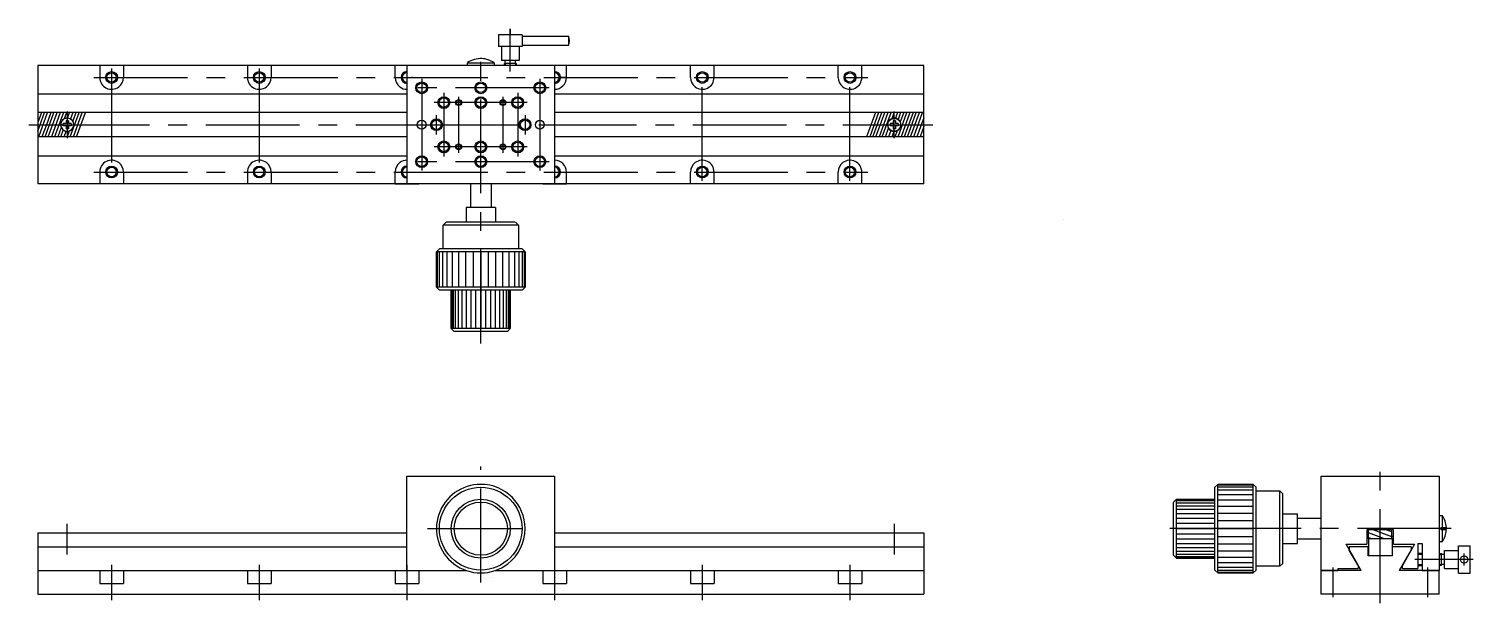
# Model space of a CAD drawing. Extents: x 10 to 536, y -169 to 372.
# Drawn here: x 47 to 536, y 177.9 to 372.3 of the extents above; entities that cross this region are included whole.
import ezdxf

# ---------------------------------------------------------------- set-up
doc = ezdxf.new("R2010")
doc.units = 0
doc.linetypes.add('CENTER', pattern=[50.8, 31.75, -6.35, 6.35, -6.35])
doc.layers.get('0').update_dxf_attribs({"linetype": 'CONTINUOUS'})
doc.layers.add('CENTER', color=1, linetype='CENTER')

msp = doc.modelspace()

# ---------------------------------------------------------------- linework, layer by layer
at = {"color": 7, "linetype": 'CONTINUOUS'}
for p, q in [((210, 370.29), (206, 370.29)), ((206, 370.29), (206, 366.29)), ((214, 370.29), (210, 370.29)), ((214, 370.29), (214, 366.29)), ((214, 369.79), (214, 366.79)), ((214, 369.79), (229.71, 369.79)), ((214, 369.54), (214, 367.04)), ((214, 367.04), (214, 366.29)), ((214, 366.79), (229.71, 366.79)), ((229.71, 369.79), (229.71, 366.79)), ((207, 366.29), (206, 366.29)), ((207, 366.29), (206.54, 366.29)), ((213, 366.29), (207, 366.29)), ((207, 366.29), (207, 361.59)), ((213, 366.29), (213, 361.59)), ((213.46, 366.29), (213, 366.29)), ((214, 366.29), (213.46, 366.29)), ((50, 359.84), (50, 357.84)), ((50, 359.84), (50, 357.84)), ((175, 359.84), (50, 359.84)), ((50, 357.84), (50, 319.84)), ((71, 359.84), (71, 355.84)), ((71, 359.84), (71, 355.84)), ((79, 359.84), (79, 355.84)), ((121, 359.84), (121, 355.84)), ((129, 359.84), (121, 359.84)), ((129, 359.84), (129, 355.84)), ((171, 355.84), (171, 359.84)), ((350, 359.84), (175, 359.84)), ((175, 359.84), (175, 357.84)), ((175, 357.84), (175, 354.09)), ((195.5, 360.85), (204.5, 360.85)), ((195.5, 359.84), (195.5, 360.85)), ((204.5, 360.85), (204.5, 359.84)), ((208.28, 361.59), (207, 361.59)), ((208, 361.59), (207.5, 361.59)), ((208, 359.84), (208, 360.59)), ((208.28, 360.59), (208, 360.59)), ((208.28, 359.84), (208, 359.84)), ((210, 361.59), (208.28, 361.59)), ((208.28, 360.59), (208.28, 361.59)), ((211.73, 360.59), (208.28, 360.59)), ((211.73, 359.84), (208.28, 359.84)), ((211.73, 361.59), (210, 361.59)), ((211.73, 361.59), (210, 361.59)), ((212, 361.59), (211.73, 361.59)), ((212, 361.59), (211.73, 361.59)), ((211.73, 360.59), (211.73, 361.59)), ((212, 360.59), (211.73, 360.59)), ((212, 359.84), (211.73, 359.84)), ((212.5, 361.59), (212, 361.59)), ((212.5, 361.59), (212, 361.59)), ((213, 361.59), (212, 361.59)), ((212, 360.59), (212, 359.84)), ((225, 359.84), (225, 357.84)), ((225, 359.84), (225, 357.84)), ((225, 359.84), (225, 357.84)), ((225, 359.84), (225, 357.84)), ((225, 359.84), (225, 357.84)), ((225, 359.84), (225, 357.84)), ((225, 357.84), (225, 329.71)), ((225, 357.84), (225, 355.84)), ((229, 355.84), (229, 359.84)), ((271, 355.84), (271, 359.84)), ((279, 359.84), (271, 359.84)), ((279, 355.84), (279, 359.84)), ((321, 355.84), (321, 359.84)), ((329, 355.84), (329, 359.84)), ((329, 355.84), (329, 359.84)), ((350, 342.2), (350, 359.84)), ((50, 354.09), (50, 343.94)), ((175, 354.09), (175, 342.34)), ((50, 350.34), (175, 350.34)), ((225, 350.34), (350, 350.34)), ((50, 343.94), (50, 343.84)), ((57.61, 343.94), (50, 343.94)), ((50, 343.84), (50, 343.5)), ((50, 343.5), (50, 340.58)), ((58.67, 343.94), (57.61, 343.94)), ((59.74, 343.94), (58.67, 343.94)), ((60.8, 343.94), (59.74, 343.94)), ((61.86, 343.94), (60.8, 343.94)), ((62.93, 343.94), (61.86, 343.94)), ((63.99, 343.94), (62.93, 343.94)), ((65.06, 343.94), (63.99, 343.94)), ((66.12, 343.94), (65.06, 343.94)), ((175, 343.94), (66.12, 343.94)), ((175, 342.34), (175, 337.34)), ((350, 343.94), (225, 343.94)), ((341.06, 343.94), (333.45, 343.94)), ((342.12, 343.94), (341.06, 343.94)), ((343.18, 343.94), (342.12, 343.94)), ((344.25, 343.94), (343.18, 343.94)), ((345.31, 343.94), (344.25, 343.94)), ((346.38, 343.94), (345.31, 343.94)), ((347.44, 343.94), (346.38, 343.94)), ((348.51, 343.94), (347.44, 343.94)), ((349.57, 343.94), (348.51, 343.94)), ((50, 340.58), (50, 337.65)), ((50, 337.65), (50, 335.84)), ((59.6, 340.24), (58.65, 340.24)), ((58.65, 339.44), (58.65, 340.24)), ((59.6, 339.44), (58.65, 339.44)), ((59.6, 341.19), (59.6, 340.24)), ((60.4, 341.19), (59.6, 341.19)), ((59.6, 339.44), (59.6, 338.49)), ((60.4, 338.49), (59.6, 338.49)), ((60.4, 341.19), (60.4, 340.24)), ((61.35, 340.24), (60.4, 340.24)), ((60.4, 339.44), (60.4, 338.49)), ((61.35, 339.44), (60.4, 339.44)), ((61.35, 340.24), (61.35, 339.44)), ((225, 339.84), (225, 337.34)), ((338.65, 340.24), (338.65, 339.44)), ((339.6, 340.24), (338.65, 340.24)), ((339.6, 339.44), (338.65, 339.44)), ((340.4, 341.19), (339.6, 341.19)), ((339.6, 341.19), (339.6, 340.24)), ((339.6, 339.44), (339.6, 338.49)), ((340.4, 338.49), (339.6, 338.49)), ((340.4, 341.19), (340.4, 340.24)), ((341.35, 340.24), (340.4, 340.24)), ((341.35, 339.44), (340.4, 339.44)), ((340.4, 339.44), (340.4, 338.49)), ((341.35, 340.24), (341.35, 339.44)), ((350, 339.27), (350, 342.2)), ((350, 336.35), (350, 339.27)), ((50, 335.84), (50, 329.34)), ((50.37, 335.74), (50, 335.74)), ((51.43, 335.74), (50.37, 335.74)), ((52.49, 335.74), (51.43, 335.74)), ((53.56, 335.74), (52.49, 335.74)), ((54.62, 335.74), (53.56, 335.74)), ((55.69, 335.74), (54.62, 335.74)), ((56.75, 335.74), (55.69, 335.74)), ((57.82, 335.74), (56.75, 335.74)), ((58.88, 335.74), (57.82, 335.74)), ((59.94, 335.74), (58.88, 335.74)), ((61.01, 335.74), (59.94, 335.74)), ((62.07, 335.74), (61.01, 335.74)), ((63.14, 335.74), (62.07, 335.74)), ((175, 335.74), (63.14, 335.74)), ((175, 337.34), (175, 325.59)), ((330.62, 335.74), (225, 335.74)), ((331.69, 335.74), (330.62, 335.74)), ((332.75, 335.74), (331.69, 335.74)), ((347.65, 335.74), (332.75, 335.74)), ((333.81, 335.74), (333.45, 335.74)), ((334.88, 335.74), (333.81, 335.74)), ((335.94, 335.74), (334.88, 335.74)), ((337.01, 335.74), (335.94, 335.74)), ((338.07, 335.74), (337.01, 335.74)), ((339.14, 335.74), (338.07, 335.74)), ((340.2, 335.74), (339.14, 335.74)), ((341.26, 335.74), (340.2, 335.74)), ((342.33, 335.74), (341.26, 335.74)), ((343.39, 335.74), (342.33, 335.74)), ((344.46, 335.74), (343.39, 335.74)), ((345.52, 335.74), (344.46, 335.74)), ((346.58, 335.74), (345.52, 335.74)), ((348.71, 335.74), (347.65, 335.74)), ((349.78, 335.74), (348.71, 335.74)), ((350, 335.74), (349.78, 335.74)), ((350, 335.74), (350, 336.35)), ((350, 329.71), (350, 335.74)), ((50, 329.34), (175, 329.34)), ((225, 329.71), (225, 325.59)), ((225, 329.34), (350, 329.34)), ((350, 325.59), (350, 329.71)), ((71, 323.84), (71, 319.84)), ((79, 323.84), (79, 319.84)), ((121, 323.84), (121, 319.84)), ((129, 323.84), (129, 319.84)), ((171, 319.84), (171, 323.84)), ((175, 325.59), (175, 319.84)), ((225, 325.59), (225, 319.84)), ((229, 319.84), (229, 323.84)), ((271, 319.84), (271, 323.84)), ((279, 319.84), (279, 323.84)), ((321, 319.84), (321, 323.84)), ((329, 319.84), (329, 323.84)), ((350, 319.84), (350, 325.59)), ((350, 319.84), (350, 324.24)), ((175, 319.84), (50, 319.84)), ((225, 319.84), (50, 319.84)), ((171, 319.84), (179, 319.84)), ((196.5, 319.84), (175, 319.84)), ((196.5, 319.84), (196.5, 311.84)), ((203.5, 319.84), (203.5, 311.84)), ((350, 319.84), (203.5, 319.84)), ((221, 319.84), (229, 319.84)), ((195, 311.84), (195, 306.84)), ((205, 311.84), (195, 311.84)), ((196.5, 311.84), (195, 311.84)), ((195, 311.84), (195, 306.84)), ((203.5, 311.84), (196.5, 311.84)), ((205, 311.84), (203.5, 311.84)), ((205, 311.84), (205, 306.84)), ((205, 311.84), (205, 306.84)), ((187.25, 305.84), (188.25, 306.84)), ((187.25, 297.84), (187.25, 305.84)), ((212.75, 305.84), (187.25, 305.84)), ((195, 306.84), (188.25, 306.84)), ((203.5, 306.84), (195, 306.84)), ((203.5, 306.84), (195, 306.84)), ((205, 306.84), (203.5, 306.84)), ((203.5, 306.84), (203.5, 306.74)), ((205, 306.84), (203.5, 306.84)), ((203.5, 306.84), (203.5, 306.74)), ((211.5, 306.84), (205, 306.84)), ((211.75, 306.84), (212.75, 305.84)), ((212.75, 305.84), (212.75, 297.84)), ((397.22, 307.78), (397.22, 307.78)), ((185, 296.84), (186, 297.84)), ((185, 296.84), (185, 284.84)), ((200, 296.84), (185, 296.84)), ((185.06, 296.84), (185, 296.84)), ((185, 284.84), (185, 296.84)), ((185.23, 296.84), (185.06, 296.84)), ((185.51, 296.84), (185.23, 296.84)), ((185.9, 296.84), (185.51, 296.84)), ((186.41, 296.84), (185.9, 296.84)), ((214, 297.84), (186, 297.84)), ((187.01, 296.84), (186.41, 296.84)), ((187.71, 296.84), (187.01, 296.84)), ((188.51, 296.84), (187.71, 296.84)), ((189.39, 296.84), (188.51, 296.84)), ((190.36, 296.84), (189.39, 296.84)), ((191.4, 296.84), (190.36, 296.84)), ((192.5, 296.84), (191.4, 296.84)), ((193.66, 296.84), (192.5, 296.84)), ((194.87, 296.84), (193.66, 296.84)), ((196.12, 296.84), (194.87, 296.84)), ((197.4, 296.84), (196.12, 296.84)), ((198.69, 296.84), (197.4, 296.84)), ((200, 296.84), (198.69, 296.84)), ((201.31, 296.84), (200, 296.84)), ((202.6, 296.84), (201.31, 296.84)), ((203.88, 296.84), (202.6, 296.84)), ((205.13, 296.84), (203.88, 296.84)), ((206.34, 296.84), (205.13, 296.84)), ((207.5, 296.84), (206.34, 296.84)), ((208.6, 296.84), (207.5, 296.84)), ((209.64, 296.84), (208.6, 296.84)), ((210.61, 296.84), (209.64, 296.84)), ((211.49, 296.84), (210.61, 296.84)), ((212.29, 296.84), (211.49, 296.84)), ((212.99, 296.84), (212.29, 296.84)), ((213.59, 296.84), (212.99, 296.84)), ((214.1, 296.84), (213.59, 296.84)), ((215, 296.84), (214, 297.84)), ((214.49, 296.84), (214.1, 296.84)), ((214.77, 296.84), (214.49, 296.84)), ((214.94, 296.84), (214.77, 296.84)), ((215, 296.84), (214.94, 296.84)), ((215, 296.84), (215, 284.84)), ((185, 284.84), (186, 283.84)), ((200, 284.84), (185, 284.84)), ((185.06, 284.84), (185, 284.84)), ((185.23, 284.84), (185.06, 284.84)), ((185.51, 284.84), (185.23, 284.84)), ((185.9, 284.84), (185.51, 284.84)), ((186.41, 284.84), (185.9, 284.84)), ((200, 283.84), (186, 283.84)), ((190.04, 283.84), (186, 283.84)), ((187.01, 284.84), (186.41, 284.84)), ((187.71, 284.84), (187.01, 284.84)), ((188.51, 284.84), (187.71, 284.84)), ((189.39, 284.84), (188.51, 284.84)), ((190.36, 284.84), (189.39, 284.84)), ((190, 283.84), (190, 270.84)), ((190, 270.84), (190, 283.84)), ((190.15, 283.84), (190.04, 283.84)), ((190.34, 283.84), (190.15, 283.84)), ((190.6, 283.84), (190.34, 283.84)), ((191.4, 284.84), (190.36, 284.84)), ((190.94, 283.84), (190.6, 283.84)), ((191.34, 283.84), (190.94, 283.84)), ((191.81, 283.84), (191.34, 283.84)), ((192.5, 284.84), (191.4, 284.84)), ((192.34, 283.84), (191.81, 283.84)), ((192.93, 283.84), (192.34, 283.84)), ((193.66, 284.84), (192.5, 284.84)), ((193.57, 283.84), (192.93, 283.84)), ((194.26, 283.84), (193.57, 283.84)), ((194.87, 284.84), (193.66, 284.84)), ((195, 283.84), (194.26, 283.84)), ((196.12, 284.84), (194.87, 284.84)), ((195.77, 283.84), (195, 283.84)), ((196.58, 283.84), (195.77, 283.84)), ((197.4, 284.84), (196.12, 284.84)), ((197.41, 283.84), (196.58, 283.84)), ((198.69, 284.84), (197.4, 284.84)), ((198.26, 283.84), (197.41, 283.84)), ((199.13, 283.84), (198.26, 283.84)), ((200, 284.84), (198.69, 284.84)), ((200, 283.84), (199.13, 283.84)), ((201.31, 284.84), (200, 284.84)), ((200.87, 283.84), (200, 283.84)), ((201.74, 283.84), (200.87, 283.84)), ((202.6, 284.84), (201.31, 284.84)), ((202.59, 283.84), (201.74, 283.84)), ((203.42, 283.84), (202.59, 283.84)), ((203.88, 284.84), (202.6, 284.84)), ((204.23, 283.84), (203.42, 283.84)), ((205.13, 284.84), (203.88, 284.84)), ((205, 283.84), (204.23, 283.84)), ((205.74, 283.84), (205, 283.84)), ((206.34, 284.84), (205.13, 284.84)), ((206.43, 283.84), (205.74, 283.84)), ((207.5, 284.84), (206.34, 284.84)), ((207.07, 283.84), (206.43, 283.84)), ((207.66, 283.84), (207.07, 283.84)), ((208.6, 284.84), (207.5, 284.84)), ((208.19, 283.84), (207.66, 283.84)), ((208.66, 283.84), (208.19, 283.84)), ((209.64, 284.84), (208.6, 284.84)), ((209.06, 283.84), (208.66, 283.84)), ((209.4, 283.84), (209.06, 283.84)), ((209.66, 283.84), (209.4, 283.84)), ((210.61, 284.84), (209.64, 284.84)), ((209.85, 283.84), (209.66, 283.84)), ((209.96, 283.84), (209.85, 283.84)), ((214, 283.84), (209.96, 283.84)), ((210, 283.84), (210, 270.84)), ((211.49, 284.84), (210.61, 284.84)), ((212.29, 284.84), (211.49, 284.84)), ((212.99, 284.84), (212.29, 284.84)), ((213.59, 284.84), (212.99, 284.84)), ((214.1, 284.84), (213.59, 284.84)), ((215, 284.84), (214, 283.84)), ((214.49, 284.84), (214.1, 284.84)), ((214.77, 284.84), (214.49, 284.84)), ((214.94, 284.84), (214.77, 284.84)), ((215, 284.84), (214.94, 284.84)), ((190, 270.84), (191, 269.84)), ((200, 270.84), (190, 270.84)), ((190.04, 270.84), (190, 270.84)), ((190.15, 270.84), (190.04, 270.84)), ((190.34, 270.84), (190.15, 270.84)), ((190.6, 270.84), (190.34, 270.84)), ((190.94, 270.84), (190.6, 270.84)), ((191.34, 270.84), (190.94, 270.84)), ((209, 269.84), (191, 269.84)), ((191.81, 270.84), (191.34, 270.84)), ((192.34, 270.84), (191.81, 270.84)), ((192.93, 270.84), (192.34, 270.84)), ((193.57, 270.84), (192.93, 270.84)), ((194.26, 270.84), (193.57, 270.84)), ((195, 270.84), (194.26, 270.84)), ((195.77, 270.84), (195, 270.84)), ((196.58, 270.84), (195.77, 270.84)), ((200, 269.84), (196.5, 269.84)), ((197.41, 270.84), (196.58, 270.84)), ((198.26, 270.84), (197.41, 270.84)), ((199.13, 270.84), (198.26, 270.84)), ((200, 270.84), (199.13, 270.84)), ((200.87, 270.84), (200, 270.84)), ((201.74, 270.84), (200.87, 270.84)), ((202.59, 270.84), (201.74, 270.84)), ((203.42, 270.84), (202.59, 270.84)), ((204.23, 270.84), (203.42, 270.84)), ((205, 270.84), (204.23, 270.84)), ((205.74, 270.84), (205, 270.84)), ((206.43, 270.84), (205.74, 270.84)), ((207.07, 270.84), (206.43, 270.84)), ((207.66, 270.84), (207.07, 270.84)), ((208.19, 270.84), (207.66, 270.84)), ((208.66, 270.84), (208.19, 270.84)), ((209.06, 270.84), (208.66, 270.84)), ((210, 270.84), (209, 269.84)), ((209.4, 270.84), (209.06, 270.84)), ((209.66, 270.84), (209.4, 270.84)), ((209.85, 270.84), (209.66, 270.84)), ((209.96, 270.84), (209.85, 270.84)), ((210, 270.84), (209.96, 270.84)), ((175, 220.92), (225, 220.92)), ((175, 193.72), (175, 220.92)), ((225, 220.92), (225, 193.72)), ((484.53, 180.92), (484.53, 220.92)), ((484.53, 220.92), (504.53, 220.92)), ((504.53, 220.92), (524.53, 220.92)), ((524.53, 220.92), (524.53, 194.67)), ((448.53, 217.12), (449.53, 218.12)), ((448.53, 213.08), (448.53, 217.12)), ((461.53, 218.12), (449.53, 218.12)), ((449.53, 218.06), (449.53, 218.12)), ((449.53, 218.12), (461.53, 218.12)), ((449.53, 218.12), (461.53, 218.12)), ((449.53, 217.89), (449.53, 218.12)), ((449.53, 217.89), (449.53, 218.06)), ((449.53, 217.61), (449.53, 217.89)), ((449.53, 205.72), (449.53, 217.89)), ((449.53, 217.21), (449.53, 217.61)), ((449.53, 216.71), (449.53, 217.21)), ((449.53, 216.11), (449.53, 216.71)), ((449.53, 215.41), (449.53, 216.11)), ((449.53, 214.61), (449.53, 215.41)), ((461.53, 218.06), (461.53, 218.12)), ((461.53, 217.89), (461.53, 218.12)), ((462.53, 217.12), (461.53, 218.12)), ((461.53, 217.89), (461.53, 218.06)), ((461.53, 217.61), (461.53, 217.89)), ((461.53, 205.72), (461.53, 217.89)), ((461.53, 217.21), (461.53, 217.61)), ((461.53, 216.71), (461.53, 217.21)), ((461.53, 216.11), (461.53, 216.71)), ((461.53, 215.41), (461.53, 216.11)), ((461.53, 214.61), (461.53, 215.41)), ((462.53, 189.12), (462.53, 217.12)), ((462.53, 215.87), (470.53, 215.87)), ((470.53, 190.37), (470.53, 215.87)), ((470.53, 215.87), (471.53, 214.87)), ((434.53, 212.12), (435.53, 213.12)), ((434.53, 194.12), (434.53, 212.12)), ((435.53, 213.08), (435.53, 213.12)), ((435.53, 213.12), (448.53, 213.12)), ((435.53, 212.97), (435.53, 213.08)), ((435.53, 212.78), (435.53, 212.97)), ((435.53, 212.51), (435.53, 212.78)), ((435.53, 212.18), (435.53, 212.51)), ((435.53, 211.78), (435.53, 212.18)), ((435.53, 211.31), (435.53, 211.78)), ((435.53, 210.78), (435.53, 211.31)), ((435.53, 210.19), (435.53, 210.78)), ((448.53, 212.97), (448.53, 213.08)), ((448.53, 212.78), (448.53, 212.97)), ((448.53, 212.51), (448.53, 212.78)), ((448.53, 212.18), (448.53, 212.51)), ((448.53, 211.78), (448.53, 212.18)), ((448.53, 211.31), (448.53, 211.78)), ((448.53, 210.78), (448.53, 211.31)), ((448.53, 210.19), (448.53, 210.78)), ((449.53, 213.72), (449.53, 214.61)), ((449.53, 212.76), (449.53, 213.72)), ((449.53, 211.72), (449.53, 212.76)), ((449.53, 210.62), (449.53, 211.72)), ((449.53, 209.46), (449.53, 210.62)), ((461.53, 213.72), (461.53, 214.61)), ((461.53, 212.76), (461.53, 213.72)), ((461.53, 211.72), (461.53, 212.76)), ((461.53, 210.62), (461.53, 211.72)), ((461.53, 209.46), (461.53, 210.62)), ((471.53, 208.12), (471.53, 214.87)), ((435.53, 209.55), (435.53, 210.19)), ((435.53, 208.85), (435.53, 209.55)), ((435.53, 208.12), (435.53, 208.85)), ((435.53, 207.34), (435.53, 208.12)), ((435.53, 206.54), (435.53, 207.34)), ((435.53, 205.71), (435.53, 206.54)), ((435.53, 204.85), (435.53, 205.71)), ((448.53, 209.55), (448.53, 210.19)), ((448.53, 208.85), (448.53, 209.55)), ((448.53, 208.12), (448.53, 208.85)), ((448.53, 207.34), (448.53, 208.12)), ((448.53, 206.54), (448.53, 207.34)), ((448.53, 205.71), (448.53, 206.54)), ((448.53, 204.85), (448.53, 205.71)), ((449.53, 208.25), (449.53, 209.46)), ((449.53, 207), (449.53, 208.25)), ((449.53, 205.72), (449.53, 207)), ((449.53, 204.43), (449.53, 205.72)), ((461.53, 208.25), (461.53, 209.46)), ((461.53, 207), (461.53, 208.25)), ((461.53, 205.72), (461.53, 207)), ((461.53, 204.43), (461.53, 205.72)), ((471.53, 208.12), (476.53, 208.12)), ((471.53, 208.12), (476.53, 208.12)), ((471.53, 206.62), (471.53, 208.12)), ((471.53, 206.62), (471.53, 208.12)), ((471.53, 198.12), (471.53, 206.62)), ((471.53, 198.12), (471.53, 206.62)), ((476.53, 206.62), (476.53, 208.12)), ((476.53, 198.12), (476.53, 208.12)), ((476.53, 206.62), (484.53, 206.62)), ((476.53, 199.62), (476.53, 206.62)), ((484.53, 204.62), (484.53, 205.72)), ((484.53, 204.62), (484.53, 205.72)), ((524.53, 207.72), (524.53, 198.52)), ((524.53, 207.62), (525.54, 207.62)), ((525.54, 207.62), (525.54, 203.52)), ((50, 201.72), (175, 201.72)), ((50, 201.72), (50, 188.92)), ((225, 201.72), (350, 201.72)), ((350, 201.72), (350, 188.92)), ((434.53, 199.62), (434.53, 203.12)), ((435.53, 203.99), (435.53, 204.85)), ((435.53, 203.12), (435.53, 203.99)), ((435.53, 202.25), (435.53, 203.12)), ((435.53, 193.12), (435.53, 203.12)), ((435.53, 201.38), (435.53, 202.25)), ((435.53, 200.53), (435.53, 201.38)), ((435.53, 199.7), (435.53, 200.53)), ((448.53, 203.99), (448.53, 204.85)), ((448.53, 203.12), (448.53, 203.99)), ((448.53, 202.25), (448.53, 203.12)), ((448.53, 189.12), (448.53, 203.12)), ((448.53, 201.38), (448.53, 202.25)), ((448.53, 200.53), (448.53, 201.38)), ((448.53, 199.7), (448.53, 200.53)), ((449.53, 203.12), (449.53, 204.43)), ((449.53, 201.81), (449.53, 203.12)), ((449.53, 188.12), (449.53, 203.12)), ((449.53, 200.51), (449.53, 201.81)), ((449.53, 199.24), (449.53, 200.51)), ((461.53, 203.12), (461.53, 204.43)), ((461.53, 201.81), (461.53, 203.12)), ((461.53, 188.12), (461.53, 203.12)), ((461.53, 200.51), (461.53, 201.81)), ((461.53, 199.24), (461.53, 200.51)), ((484.53, 203.12), (484.53, 204.62)), ((484.53, 203.12), (484.53, 204.62)), ((484.53, 199.12), (484.53, 203.12)), ((484.53, 199.12), (484.53, 203.12)), ((500.48, 202.72), (500.03, 202.72)), ((500.03, 202.72), (500.03, 200.47)), ((500.58, 202.72), (500.48, 202.72)), ((500.58, 201.68), (500.58, 202.72)), ((502.1, 202.72), (500.58, 202.72)), ((500.58, 200.47), (500.58, 201.68)), ((506.48, 202.72), (502.1, 202.72)), ((508.48, 202.72), (506.48, 202.72)), ((508.48, 201.99), (508.48, 202.72)), ((508.73, 202.72), (508.48, 202.72)), ((508.48, 200.47), (508.48, 201.99)), ((509.03, 202.72), (508.73, 202.72)), ((509.03, 200.47), (509.03, 202.72)), ((525.13, 202.72), (525.13, 203.52)), ((525.13, 203.52), (526.92, 203.52)), ((526.92, 202.72), (525.13, 202.72)), ((525.54, 202.72), (525.54, 198.62)), ((50, 196.92), (175, 196.92)), ((225, 196.92), (350, 196.92)), ((435.53, 198.89), (435.53, 199.7)), ((435.53, 198.12), (435.53, 198.89)), ((435.53, 197.38), (435.53, 198.12)), ((435.53, 196.69), (435.53, 197.38)), ((435.53, 196.05), (435.53, 196.69)), ((435.53, 195.46), (435.53, 196.05)), ((448.53, 198.89), (448.53, 199.7)), ((448.53, 198.12), (448.53, 198.89)), ((448.53, 197.38), (448.53, 198.12)), ((448.53, 196.69), (448.53, 197.38)), ((448.53, 196.05), (448.53, 196.69)), ((448.53, 195.46), (448.53, 196.05)), ((449.53, 197.99), (449.53, 199.24)), ((449.53, 196.78), (449.53, 197.99)), ((449.53, 195.62), (449.53, 196.78)), ((449.53, 194.51), (449.53, 195.62)), ((461.53, 197.99), (461.53, 199.24)), ((461.53, 196.78), (461.53, 197.99)), ((461.53, 195.62), (461.53, 196.78)), ((461.53, 194.51), (461.53, 195.62)), ((471.53, 198.12), (476.53, 198.12)), ((471.53, 198.12), (476.53, 198.12)), ((471.53, 191.37), (471.53, 198.12)), ((476.53, 199.62), (484.53, 199.62)), ((476.53, 198.12), (476.53, 199.62)), ((484.53, 197.62), (484.53, 199.12)), ((484.53, 197.62), (484.53, 199.12)), ((484.53, 196.52), (484.53, 197.62)), ((484.53, 196.52), (484.53, 197.62)), ((497.03, 190.77), (492.96, 197.82)), ((492.96, 197.82), (500.03, 197.82)), ((494.03, 195.89), (493.99, 195.96)), ((494.03, 196.92), (494.03, 195.89)), ((500.43, 196.92), (494.03, 196.92)), ((498.05, 188.92), (494.03, 195.89)), ((500.03, 200.47), (500.03, 197.82)), ((500.58, 200.47), (500.03, 200.47)), ((500.43, 193.92), (500.43, 196.92)), ((500.53, 199.72), (500.53, 193.92)), ((500.58, 199.72), (500.53, 199.72)), ((500.58, 199.72), (500.53, 199.72)), ((500.58, 200.08), (500.58, 200.47)), ((500.58, 199.72), (500.58, 200.08)), ((501.57, 199.72), (500.58, 199.72)), ((505.95, 199.72), (501.57, 199.72)), ((508.48, 199.72), (505.95, 199.72)), ((509.03, 200.47), (508.48, 200.47)), ((508.48, 200.4), (508.48, 200.47)), ((508.48, 199.72), (508.48, 200.4)), ((508.53, 199.72), (508.48, 199.72)), ((508.53, 199.72), (508.48, 199.72)), ((508.53, 199.72), (508.53, 193.92)), ((508.73, 199.72), (508.53, 199.72)), ((515.03, 196.92), (508.63, 196.92)), ((508.63, 193.92), (508.63, 196.92)), ((509.03, 197.82), (509.03, 200.47)), ((509.03, 197.82), (516.14, 197.82)), ((515.03, 195.91), (510.99, 188.92)), ((516.14, 197.82), (512.03, 190.7)), ((515.03, 196.92), (515.03, 195.91)), ((517.28, 198.12), (518.78, 198.12)), ((517.28, 198.12), (517.28, 194.67)), ((518.78, 198.12), (518.78, 194.67)), ((525.54, 198.62), (524.53, 198.62)), ((526.28, 194.67), (526.28, 195.67)), ((526.28, 195.67), (530.98, 195.67)), ((530.98, 197.29), (534.98, 197.29)), ((530.98, 196.13), (530.98, 197.29)), ((530.98, 195.67), (530.98, 196.13)), ((530.98, 189.67), (530.98, 195.67)), ((534.98, 188.05), (534.98, 197.29)), ((175, 188.92), (175, 193.72)), ((225, 193.72), (225, 188.92)), ((434.53, 194.12), (435.53, 193.12)), ((435.53, 194.93), (435.53, 195.46)), ((435.53, 194.46), (435.53, 194.93)), ((435.53, 194.05), (435.53, 194.46)), ((435.53, 193.72), (435.53, 194.05)), ((435.53, 193.46), (435.53, 193.72)), ((435.53, 193.27), (435.53, 193.46)), ((435.53, 193.16), (435.53, 193.27)), ((435.53, 193.12), (435.53, 193.16)), ((448.53, 193.12), (435.53, 193.12)), ((435.53, 193.12), (448.53, 193.12)), ((448.53, 194.93), (448.53, 195.46)), ((448.53, 194.46), (448.53, 194.93)), ((448.53, 194.05), (448.53, 194.46)), ((448.53, 193.72), (448.53, 194.05)), ((448.53, 193.46), (448.53, 193.72)), ((448.53, 193.27), (448.53, 193.46)), ((448.53, 193.16), (448.53, 193.27)), ((448.53, 189.12), (448.53, 193.16)), ((449.53, 193.48), (449.53, 194.51)), ((449.53, 192.51), (449.53, 193.48)), ((449.53, 191.63), (449.53, 192.51)), ((449.53, 190.83), (449.53, 191.63)), ((449.53, 190.13), (449.53, 190.83)), ((461.53, 193.48), (461.53, 194.51)), ((461.53, 192.51), (461.53, 193.48)), ((461.53, 191.63), (461.53, 192.51)), ((461.53, 190.83), (461.53, 191.63)), ((461.53, 190.13), (461.53, 190.83)), ((471.53, 191.37), (470.53, 190.37)), ((497.03, 190.7), (497.03, 189.67)), ((500.53, 193.92), (500.43, 193.92)), ((508.53, 193.92), (500.53, 193.92)), ((508.63, 193.92), (508.53, 193.92)), ((512.03, 189.67), (512.03, 190.7)), ((517.28, 194.67), (517.28, 194.39)), ((518.78, 194.67), (517.28, 194.67)), ((517.28, 194.39), (517.28, 189.67)), ((517.28, 190.94), (517.28, 190.67)), ((518.78, 194.67), (518.78, 194.39)), ((518.78, 194.39), (518.78, 188.92)), ((518.78, 190.94), (518.78, 190.67)), ((524.53, 194.67), (524.53, 194.39)), ((524.53, 194.67), (525.28, 194.67)), ((524.53, 194.67), (524.53, 194.39)), ((524.53, 194.39), (524.53, 188.92)), ((524.53, 194.39), (524.53, 190.94)), ((524.53, 190.94), (524.53, 190.67)), ((525.28, 194.39), (525.28, 194.67)), ((525.28, 190.94), (525.28, 194.39)), ((526.28, 194.39), (525.28, 194.39)), ((526.28, 190.94), (525.28, 190.94)), ((525.28, 190.67), (525.28, 190.94)), ((526.28, 194.67), (526.28, 195.17)), ((526.28, 194.67), (526.28, 195.17)), ((526.28, 194.39), (526.28, 194.67)), ((526.28, 194.39), (526.28, 194.67)), ((526.28, 192.67), (526.28, 194.39)), ((526.28, 192.67), (526.28, 194.39)), ((526.28, 190.94), (526.28, 192.67)), ((526.28, 189.67), (526.28, 190.94)), ((50, 188.92), (50, 180.92)), ((50, 188.92), (195.17, 188.92)), ((71, 188.92), (71, 184.52)), ((79, 188.92), (79, 184.52)), ((121, 188.92), (121, 184.52)), ((129, 188.92), (129, 184.52)), ((171, 188.92), (171, 184.52)), ((175, 188.92), (195.17, 188.92)), ((179, 188.92), (179, 184.52)), ((204.83, 188.92), (350, 188.92)), ((221, 188.92), (221, 184.52)), ((229, 188.92), (229, 184.52)), ((271, 188.92), (271, 184.52)), ((279, 188.92), (279, 184.52)), ((321, 188.92), (321, 184.52)), ((329, 188.92), (329, 184.52)), ((350, 188.92), (350, 180.92)), ((448.53, 189.12), (449.53, 188.12)), ((449.53, 189.52), (449.53, 190.13)), ((449.53, 189.02), (449.53, 189.52)), ((449.53, 188.63), (449.53, 189.02)), ((449.53, 188.35), (449.53, 188.63)), ((449.53, 188.17), (449.53, 188.35)), ((449.53, 188.12), (449.53, 188.17)), ((461.53, 188.12), (449.53, 188.12)), ((449.53, 188.12), (461.53, 188.12)), ((461.53, 189.52), (461.53, 190.13)), ((461.53, 189.02), (461.53, 189.52)), ((462.53, 189.12), (461.53, 188.12)), ((461.53, 188.63), (461.53, 189.02)), ((461.53, 188.35), (461.53, 188.63)), ((461.53, 188.17), (461.53, 188.35)), ((461.53, 188.12), (461.53, 188.17)), ((470.53, 190.37), (462.53, 190.37)), ((498.05, 188.92), (484.53, 188.92)), ((484.53, 188.92), (490.28, 188.92)), ((490.28, 189.67), (497.03, 189.67)), ((490.28, 188.92), (490.28, 189.67)), ((524.53, 188.92), (510.99, 188.92)), ((512.03, 189.67), (517.28, 189.67)), ((517.28, 190.67), (518.78, 190.67)), ((518.78, 188.92), (524.53, 188.92)), ((525.28, 190.67), (524.53, 190.67)), ((524.53, 180.92), (524.53, 188.92)), ((526.28, 190.17), (526.28, 190.67)), ((526.28, 189.67), (530.98, 189.67)), ((530.98, 188.05), (530.98, 189.67)), ((530.98, 188.05), (534.98, 188.05)), ((71, 184.52), (79, 184.52)), ((121, 184.52), (129, 184.52)), ((171, 184.52), (179, 184.52)), ((221, 184.52), (229, 184.52)), ((271, 184.52), (279, 184.52)), ((321, 184.52), (329, 184.52)), ((50, 180.92), (350, 180.92)), ((524.53, 180.92), (484.53, 180.92))]:
    msp.add_line(p, q, dxfattribs=at)
at = {"color": 3, "linetype": 'CONTINUOUS'}
for p, q in [((208.28, 360.59), (208.28, 359.84)), ((211.73, 360.59), (211.73, 359.84)), ((50, 337.65), (52.29, 343.94)), ((51.22, 343.94), (50, 340.58)), ((50.16, 343.94), (50, 343.5)), ((50.37, 335.74), (53.35, 343.94)), ((52.49, 335.74), (55.48, 343.94)), ((54.41, 343.94), (52.92, 339.84)), ((53.56, 335.74), (56.54, 343.94)), ((57.61, 343.94), (54.62, 335.74)), ((58.67, 343.94), (55.69, 335.74)), ((59.74, 343.94), (58.97, 341.84)), ((60.13, 342.08), (60.8, 343.94)), ((61.01, 335.74), (63.99, 343.94)), ((61.86, 343.94), (61.09, 341.8)), ((62.93, 343.94), (61.88, 341.07)), ((62.07, 335.74), (65.06, 343.94)), ((63.14, 335.74), (66.12, 343.94)), ((333.61, 343.94), (330.62, 335.74)), ((334.67, 343.94), (331.69, 335.74)), ((332.75, 335.74), (335.73, 343.94)), ((333.81, 335.74), (336.8, 343.94)), ((335.94, 335.74), (338.93, 343.94)), ((337.86, 343.94), (336.37, 339.84)), ((339.27, 341.97), (339.99, 343.94)), ((341.06, 343.94), (340.37, 342.05)), ((341.26, 335.74), (344.25, 343.94)), ((342.12, 343.94), (341.3, 341.67)), ((343.18, 343.94), (342.04, 340.79)), ((345.31, 343.94), (342.33, 335.74)), ((346.38, 343.94), (343.39, 335.74)), ((344.46, 335.74), (347.44, 343.94)), ((345.52, 335.74), (348.51, 343.94)), ((346.58, 335.74), (349.57, 343.94)), ((52.92, 339.84), (51.43, 335.74)), ((57.93, 338.96), (56.75, 335.74)), ((57.82, 335.74), (58.65, 338.03)), ((59.57, 337.63), (58.88, 335.74)), ((60.65, 337.68), (59.94, 335.74)), ((336.37, 339.84), (334.88, 335.74)), ((337.01, 335.74), (338.08, 338.67)), ((338.86, 337.9), (338.07, 335.74)), ((339.81, 337.59), (339.14, 335.74)), ((340.95, 337.8), (340.2, 335.74)), ((350, 342.2), (347.65, 335.74)), ((350, 339.27), (348.71, 335.74)), ((349.78, 335.74), (350, 336.35)), ((185.23, 296.84), (185.23, 284.84)), ((185.9, 296.84), (185.9, 284.84)), ((187.01, 296.84), (187.01, 284.84)), ((188.51, 296.84), (188.51, 284.84)), ((190.36, 296.84), (190.36, 284.84)), ((192.5, 296.84), (192.5, 284.84)), ((194.87, 296.84), (194.87, 284.84)), ((197.4, 296.84), (197.4, 284.84)), ((200, 296.84), (200, 284.84)), ((202.6, 284.84), (202.6, 296.84)), ((205.13, 284.84), (205.13, 296.84)), ((207.5, 284.84), (207.5, 296.84)), ((209.64, 284.84), (209.64, 296.84)), ((211.49, 284.84), (211.49, 296.84)), ((212.99, 284.84), (212.99, 296.84)), ((214.1, 284.84), (214.1, 296.84)), ((214.77, 284.84), (214.77, 296.84)), ((190.15, 283.84), (190.15, 270.84)), ((190.6, 283.84), (190.6, 270.84)), ((191.34, 283.84), (191.34, 270.84)), ((192.34, 283.84), (192.34, 270.84)), ((193.57, 283.84), (193.57, 270.84)), ((195, 283.84), (195, 270.84)), ((196.58, 283.84), (196.58, 270.84)), ((198.26, 283.84), (198.26, 270.84)), ((200, 270.84), (200, 283.84)), ((201.74, 270.84), (201.74, 283.84)), ((203.42, 270.84), (203.42, 283.84)), ((205, 270.84), (205, 283.84)), ((206.43, 270.84), (206.43, 283.84)), ((207.66, 270.84), (207.66, 283.84)), ((208.66, 270.84), (208.66, 283.84)), ((209.4, 270.84), (209.4, 283.84)), ((209.85, 270.84), (209.85, 283.84)), ((461.53, 217.89), (449.53, 217.89)), ((461.53, 217.21), (449.53, 217.21)), ((461.53, 216.11), (449.53, 216.11)), ((448.53, 212.97), (435.53, 212.97)), ((448.53, 212.51), (435.53, 212.51)), ((448.53, 211.78), (435.53, 211.78)), ((448.53, 210.78), (435.53, 210.78)), ((461.53, 214.61), (449.53, 214.61)), ((461.53, 212.76), (449.53, 212.76)), ((461.53, 210.62), (449.53, 210.62)), ((448.53, 209.55), (435.53, 209.55)), ((448.53, 208.12), (435.53, 208.12)), ((448.53, 206.54), (435.53, 206.54)), ((461.53, 208.25), (449.53, 208.25)), ((461.53, 205.72), (449.53, 205.72)), ((448.53, 204.85), (435.53, 204.85)), ((448.53, 203.12), (435.53, 203.12)), ((435.53, 201.38), (448.53, 201.38)), ((449.53, 203.12), (461.53, 203.12)), ((449.53, 200.51), (461.53, 200.51)), ((505.95, 199.72), (500.58, 201.68)), ((508.48, 200.4), (502.1, 202.72)), ((508.48, 201.99), (506.48, 202.72)), ((435.53, 199.7), (448.53, 199.7)), ((435.53, 198.12), (448.53, 198.12)), ((435.53, 196.69), (448.53, 196.69)), ((449.53, 197.99), (461.53, 197.99)), ((449.53, 195.62), (461.53, 195.62)), ((494.03, 195.89), (493.99, 195.96)), ((501.57, 199.72), (500.58, 200.08)), ((435.53, 195.46), (448.53, 195.46)), ((435.53, 194.46), (448.53, 194.46)), ((435.53, 193.72), (448.53, 193.72)), ((435.53, 193.27), (448.53, 193.27)), ((449.53, 193.48), (461.53, 193.48)), ((449.53, 191.63), (461.53, 191.63)), ((518.78, 194.39), (517.28, 194.39)), ((517.28, 190.94), (518.78, 190.94)), ((524.53, 194.39), (525.28, 194.39)), ((524.53, 190.94), (525.28, 190.94)), ((204, 186.7), (204, 186.7)), ((449.53, 190.13), (461.53, 190.13)), ((449.53, 189.02), (461.53, 189.02)), ((449.53, 188.35), (461.53, 188.35))]:
    msp.add_line(p, q, dxfattribs=at)
for centre, radius in [((75, 355.84), 2), ((125, 355.84), 2), ((275, 355.84), 2), ((325, 355.84), 2), ((180, 352.34), 2), ((200, 352.34), 2), ((220, 352.34), 2), ((187.5, 347.34), 2), ((192.5, 347.34), 1), ((200, 347.34), 2), ((207.5, 347.34), 1), ((212.5, 347.34), 2), ((185, 339.84), 2), ((215, 339.84), 2), ((187.5, 332.34), 2), ((192.5, 332.34), 1), ((200, 332.34), 2), ((207.5, 332.34), 1), ((212.5, 332.34), 2), ((180, 327.34), 2), ((200, 327.34), 2), ((220, 327.34), 2), ((75, 323.84), 2), ((125, 323.84), 2), ((275, 323.84), 2), ((325, 323.84), 2)]:
    msp.add_circle(centre, radius, dxfattribs=at)
at = {"color": 7, "linetype": 'CONTINUOUS'}
for centre, radius in [((75, 355.84), 1.6), ((125, 355.84), 1.6), ((275, 355.84), 1.6), ((325, 355.84), 1.6), ((180, 352.34), 1.62), ((200, 352.34), 1.62), ((220, 352.34), 1.62), ((187.5, 347.34), 1.62), ((192.5, 347.34), 0.8), ((200, 347.34), 1.62), ((207.5, 347.34), 0.8), ((212.5, 347.34), 1.62), ((180, 339.84), 1.5), ((185, 339.84), 1.62), ((215, 339.84), 1.62), ((220, 339.84), 1.5), ((340, 339.84), 2.2), ((187.5, 332.34), 1.62), ((192.5, 332.34), 0.8), ((200, 332.34), 1.62), ((207.5, 332.34), 0.8), ((212.5, 332.34), 1.62), ((180, 327.34), 1.62), ((200, 327.34), 1.62), ((220, 327.34), 1.62), ((75, 323.84), 1.6), ((125, 323.84), 1.6), ((275, 323.84), 1.6), ((325, 323.84), 1.6), ((200, 203.12), 14), ((200, 203.12), 10), ((200, 203.12), 9), ((532.98, 192.67), 1.25)]:
    msp.add_circle(centre, radius, dxfattribs=at)
for centre, radius, start, end in [((226, 368.29), 4, 337.9757, 22.0243), ((200, 354.24), 8, 87.134, 124.2289), ((200, 354.24), 8, 55.7711, 87.134), ((175, 355.84), 1.6, 90, 270), ((225, 355.84), 1.6, 0, 90), ((75, 355.84), 4, 180, 307.3504), ((75, 355.84), 4, 307.3504, 0), ((125, 355.84), 4, 180, 307.3504), ((125, 355.84), 4, 307.3504, 0), ((175, 355.84), 4, 180, 232.6496), ((175, 355.84), 4, 232.6496, 270), ((225, 355.84), 4, 270, 0), ((225, 355.84), 1.6, 270, 0), ((275, 355.84), 4, 180, 232.6496), ((275, 355.84), 4, 232.6496, 0), ((325, 355.84), 4, 180, 232.6496), ((325, 355.84), 4, 232.6496, 0), ((60, 339.84), 2.25, 117.1954, 202.8046), ((60, 339.84), 2.2, 0, 201.3794), ((60, 339.84), 2.25, 202.8046, 233.1881), ((60, 339.84), 2.2, 201.3794, 0), ((60, 339.84), 2.25, 233.1881, 258.9292), ((60, 339.84), 2.25, 86.8119, 117.1954), ((60, 339.84), 2.25, 258.9292, 286.8454), ((60, 339.84), 2.25, 0, 86.8119), ((60, 339.84), 2.25, 286.8454, 0), ((340, 339.84), 2.25, 108.8109, 180), ((340, 339.84), 2.25, 180, 211.1891), ((340, 339.84), 2.25, 211.1891, 265.1969), ((340, 339.84), 2.25, 80.5042, 108.8109), ((340, 339.84), 2.25, 265.1969, 294.9574), ((340, 339.84), 2.25, 54.8031, 80.5042), ((340, 339.84), 2.25, 294.9574, 25.0426), ((340, 339.84), 2.25, 25.0426, 54.8031), ((75, 323.84), 4, 52.6496, 180), ((125, 323.84), 4, 52.6496, 180), ((175, 323.84), 4, 90, 127.3504), ((225, 323.84), 4, 0, 90), ((275, 323.84), 4, 0, 127.3504), ((325, 323.84), 4, 0, 127.3504), ((75, 323.84), 4, 0, 52.6496), ((125, 323.84), 4, 0, 52.6496), ((175, 323.84), 4, 127.3504, 180), ((175, 323.84), 1.6, 90, 270), ((225, 323.84), 1.6, 0, 90), ((225, 323.84), 1.6, 270, 0), ((275, 323.84), 4, 127.3504, 180), ((325, 323.84), 4, 127.3504, 180), ((200, 203.12), 15, 90, 232.4981), ((200, 203.12), 15, 0, 90), ((518.93, 203.12), 8, 2.866, 34.2289), ((200, 203.12), 15, 307.5019, 0), ((518.93, 203.12), 8, 325.7711, 357.134), ((200, 203.12), 15, 232.4981, 251.2031), ((200, 203.12), 15, 288.7969, 307.5019), ((200, 203.12), 15, 251.2031, 288.7969)]:
    msp.add_arc(centre, radius, start, end, dxfattribs=at)
at = {"color": 3, "linetype": 'CONTINUOUS'}
for centre, start, end in [((175, 355.84), 90, 270), ((225, 355.84), 0, 90), ((225, 355.84), 270, 0), ((175, 323.84), 90, 270), ((225, 323.84), 0, 90), ((225, 323.84), 270, 0)]:
    msp.add_arc(centre, 2, start, end, dxfattribs=at)
at = {"layer": 'CENTER', "color": 1, "linetype": 'CENTER'}
for p, q in [((210, 370.29), (210, 372.29)), ((210, 372.29), (210, 370.29)), ((210, 357.84), (210, 370.29)), ((200, 265.84), (200, 363.84)), ((75, 358.84), (75, 320.84)), ((125, 358.84), (125, 320.84)), ((275, 320.84), (275, 358.84)), ((325, 320.84), (325, 358.84)), ((69, 355.84), (331, 355.84)), ((123.4, 355.84), (123, 355.84)), ((177, 355.84), (176.6, 355.84)), ((223.19, 352.34), (177, 352.34)), ((180, 355.34), (180, 324.34)), ((220, 355.34), (220, 324.34)), ((229, 355.84), (226.6, 355.84)), ((277, 355.84), (276.6, 355.84)), ((215.75, 347.34), (184.25, 347.34)), ((187.5, 350.59), (187.5, 329.09)), ((192.5, 349.34), (192.5, 330.34)), ((207.5, 349.34), (207.5, 330.34)), ((212.5, 350.59), (212.5, 329.09)), ((60, 344.34), (60, 335.34)), ((185, 336.59), (185, 343.09)), ((192.5, 346.54), (192.5, 346.34)), ((207.5, 346.54), (207.5, 346.34)), ((215, 343.09), (215, 336.59)), ((340, 335.34), (340, 344.34)), ((340, 335.34), (340, 344.34)), ((47, 339.84), (52.92, 339.84)), ((52.92, 339.84), (56.11, 339.84)), ((56.11, 339.84), (181.5, 339.84)), ((181.5, 339.84), (221, 339.84)), ((221, 339.84), (353, 339.84)), ((330.45, 339.84), (336.37, 339.84)), ((336.37, 339.84), (339.56, 339.84)), ((340.46, 339.84), (346.38, 339.84)), ((215.75, 332.34), (184.25, 332.34)), ((192.5, 331.54), (192.5, 331.34)), ((207.5, 331.54), (207.5, 331.34)), ((69, 323.84), (331, 323.84)), ((176.6, 323.84), (177, 323.84)), ((223.19, 327.34), (177, 327.34)), ((226.6, 323.84), (229, 323.84)), ((200, 296.84), (200, 284.84)), ((200, 284.84), (200, 283.84)), ((200, 283.84), (200, 270.84)), ((200, 184.92), (200, 224.12)), ((504.53, 177.92), (504.53, 223.92)), ((60, 194.34), (60, 204.72)), ((182, 203.12), (218, 203.12)), ((340, 204.72), (340, 194.34)), ((528.53, 203.12), (431.53, 203.12)), ((435.53, 203.12), (448.53, 203.12)), ((449.53, 203.12), (461.53, 203.12)), ((508.28, 199.72), (500.78, 199.72)), ((75, 190.92), (75, 178.92)), ((125, 190.92), (125, 178.92)), ((175, 190.92), (175, 178.92)), ((225, 190.92), (225, 178.92)), ((275, 190.92), (275, 178.92)), ((325, 190.92), (325, 178.92)), ((535.98, 192.67), (516.28, 192.67)), ((532.98, 190.67), (532.98, 194.67)), ((488.53, 189.92), (488.53, 179.92)), ((520.53, 189.92), (520.53, 179.92))]:
    msp.add_line(p, q, dxfattribs=at)

doc.saveas('drawing.dxf')
